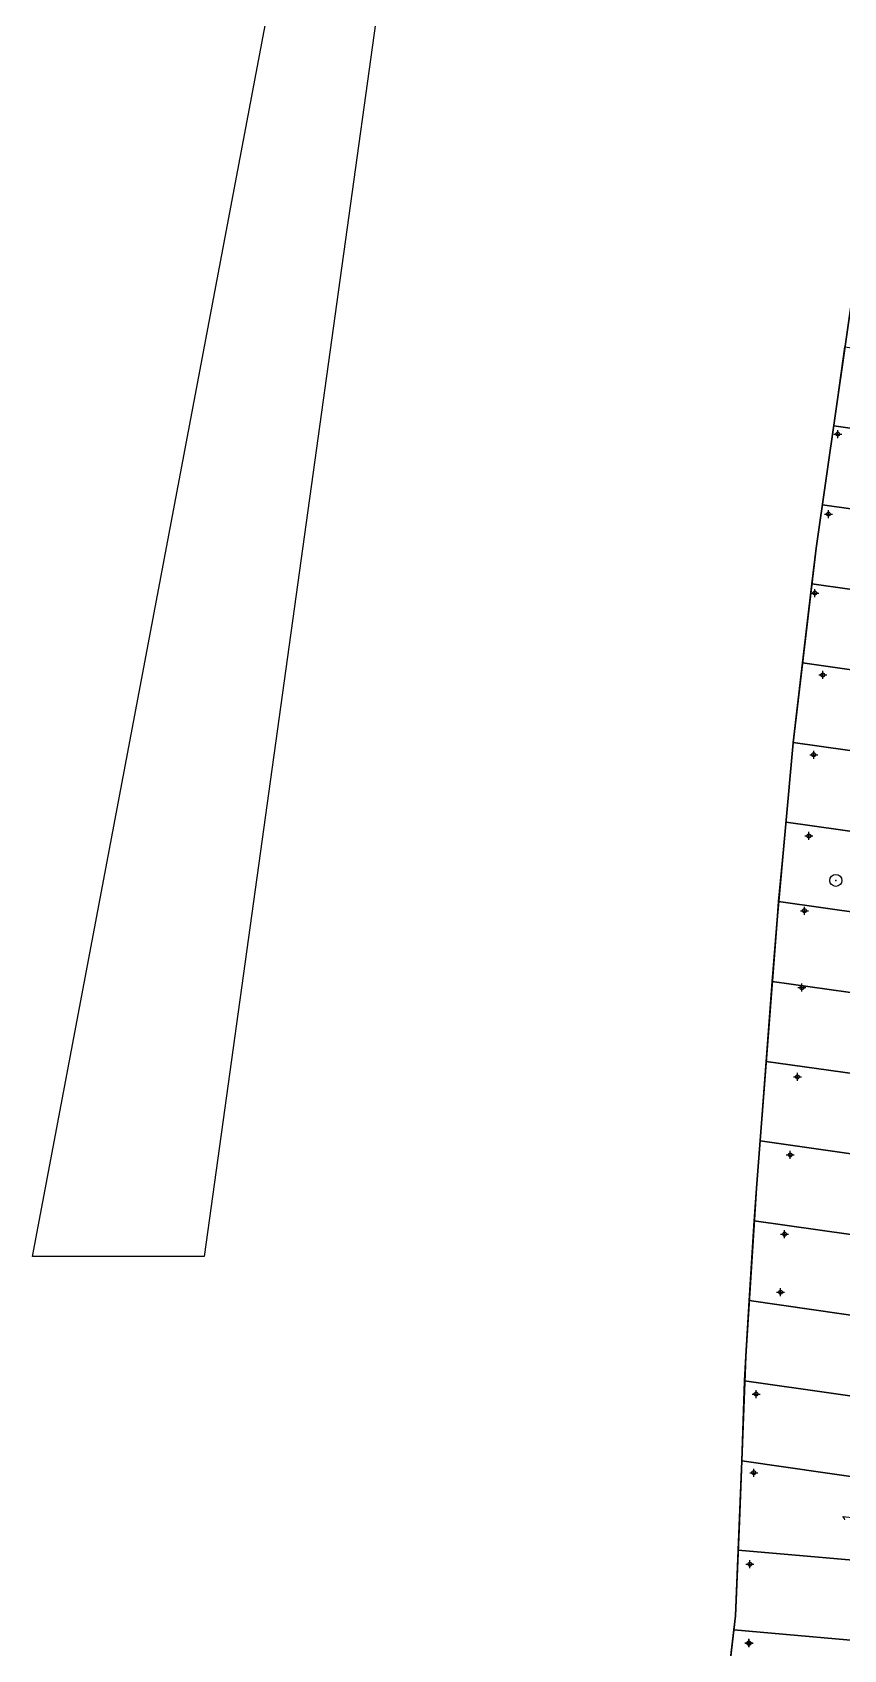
# Model space of a CAD drawing. Header units: metres. Extents: x -977055 to 805873, y -1033982 to 242021.
# Drawn here: x 655.1 to 756.5, y 727.7 to 929.9 of the extents above; entities that cross this region are included whole.
import ezdxf

# ---------------------------------------------------------------- set-up
doc = ezdxf.new("R2010")
doc.units = ezdxf.units.M
doc.header["$PDMODE"] = 32
doc.header["$PDSIZE"] = 1.5
for name, color, linetype in [('linea 1', 1, 'Continuous'), ('puntos nov 7', 50, 'Continuous'), ('V-NODE', 1, 'Continuous')]:
    doc.layers.add(name, color=color, linetype=linetype)
doc.layers.add('PDF2_area escolar', color=7, linetype='Continuous', true_color=0x989898)
doc.layers.add('PDF_Geometry', color=7, linetype='Continuous', true_color=0x797979)
doc.layers.get('PDF2_area escolar').off()

# ---------------------------------------------------------------- blocks, each defined once
blk = doc.blocks.new('*U274')
at = {"color": 0, "linetype": 'ByBlock', "lineweight": -2, "transparency": 16777216}
for p, q in [((-1, 0), (1, 0)), ((0, -1), (0, 1))]:
    blk.add_line(p, q, dxfattribs=at)
blk.add_circle((0, 0), 0.5, dxfattribs=at)
blk = doc.blocks.new('*U1744', base_point=(744.7, 728.521, 1014.807))
at = {"layer": 'V-NODE', "color": 50, "lineweight": -2, "xscale": 0.5, "yscale": 0.5, "zscale": 0.5}
blk.add_blockref('*U274', (744.7, 728.521, 1014.807), dxfattribs=at)
blk = doc.blocks.new('*U1747', base_point=(744.681, 728.571, 1014.802))
at = {"layer": 'V-NODE', "color": 50, "lineweight": -2, "xscale": 0.5, "yscale": 0.5, "zscale": 0.5}
blk.add_blockref('*U274', (744.681, 728.571, 1014.802), dxfattribs=at)
blk = doc.blocks.new('*U1750', base_point=(744.811, 738.408, 1013.955))
at = {"layer": 'V-NODE', "color": 50, "lineweight": -2, "xscale": 0.5, "yscale": 0.5, "zscale": 0.5}
blk.add_blockref('*U274', (744.811, 738.408, 1013.955), dxfattribs=at)
blk = doc.blocks.new('*U1753', base_point=(745.296, 749.844, 1012.966))
at = {"layer": 'V-NODE', "color": 50, "lineweight": -2, "xscale": 0.5, "yscale": 0.5, "zscale": 0.5}
blk.add_blockref('*U274', (745.296, 749.844, 1012.966), dxfattribs=at)
blk = doc.blocks.new('*U1756', base_point=(745.591, 759.669, 1012.329))
at = {"layer": 'V-NODE', "color": 50, "lineweight": -2, "xscale": 0.5, "yscale": 0.5, "zscale": 0.5}
blk.add_blockref('*U274', (745.591, 759.669, 1012.329), dxfattribs=at)
blk = doc.blocks.new('*U1759', base_point=(748.644, 772.403, 1011.485))
at = {"layer": 'V-NODE', "color": 50, "lineweight": -2, "xscale": 0.5, "yscale": 0.5, "zscale": 0.5}
blk.add_blockref('*U274', (748.644, 772.403, 1011.485), dxfattribs=at)
blk = doc.blocks.new('*U1762', base_point=(749.139, 779.661, 1011.097))
at = {"layer": 'V-NODE', "color": 50, "lineweight": -2, "xscale": 0.5, "yscale": 0.5, "zscale": 0.5}
blk.add_blockref('*U274', (749.139, 779.661, 1011.097), dxfattribs=at)
blk = doc.blocks.new('*U1765', base_point=(749.846, 789.574, 1010.503))
at = {"layer": 'V-NODE', "color": 50, "lineweight": -2, "xscale": 0.5, "yscale": 0.5, "zscale": 0.5}
blk.add_blockref('*U274', (749.846, 789.574, 1010.503), dxfattribs=at)
blk = doc.blocks.new('*U1768', base_point=(750.752, 799.321, 1010.012))
at = {"layer": 'V-NODE', "color": 50, "lineweight": -2, "xscale": 0.5, "yscale": 0.5, "zscale": 0.5}
blk.add_blockref('*U274', (750.752, 799.321, 1010.012), dxfattribs=at)
blk = doc.blocks.new('*U1771', base_point=(751.31, 810.476, 1009.363))
at = {"layer": 'V-NODE', "color": 50, "lineweight": -2, "xscale": 0.5, "yscale": 0.5, "zscale": 0.5}
blk.add_blockref('*U274', (751.31, 810.476, 1009.363), dxfattribs=at)
blk = doc.blocks.new('*U1774', base_point=(751.627, 820.09, 1008.729))
at = {"layer": 'V-NODE', "color": 50, "lineweight": -2, "xscale": 0.5, "yscale": 0.5, "zscale": 0.5}
blk.add_blockref('*U274', (751.627, 820.09, 1008.729), dxfattribs=at)
blk = doc.blocks.new('*U1777', base_point=(752.181, 829.434, 1008.035))
at = {"layer": 'V-NODE', "color": 50, "lineweight": -2, "xscale": 0.5, "yscale": 0.5, "zscale": 0.5}
blk.add_blockref('*U274', (752.181, 829.434, 1008.035), dxfattribs=at)
blk = doc.blocks.new('*U1780', base_point=(752.789, 839.581, 1007.447))
at = {"layer": 'V-NODE', "color": 50, "lineweight": -2, "xscale": 0.5, "yscale": 0.5, "zscale": 0.5}
blk.add_blockref('*U274', (752.789, 839.581, 1007.447), dxfattribs=at)
blk = doc.blocks.new('*U1783', base_point=(753.923, 849.553, 1006.987))
at = {"layer": 'V-NODE', "color": 50, "lineweight": -2, "xscale": 0.5, "yscale": 0.5, "zscale": 0.5}
blk.add_blockref('*U274', (753.923, 849.553, 1006.987), dxfattribs=at)
blk = doc.blocks.new('*U1786', base_point=(752.927, 859.787, 1007.39))
at = {"layer": 'V-NODE', "color": 50, "lineweight": -2, "xscale": 0.5, "yscale": 0.5, "zscale": 0.5}
blk.add_blockref('*U274', (752.927, 859.787, 1007.39), dxfattribs=at)
blk = doc.blocks.new('*U1789', base_point=(752.925, 859.786, 1006.39))
at = {"layer": 'V-NODE', "color": 50, "lineweight": -2, "xscale": 0.5, "yscale": 0.5, "zscale": 0.5}
blk.add_blockref('*U274', (752.925, 859.786, 1006.39), dxfattribs=at)
blk = doc.blocks.new('*U1792', base_point=(754.63, 869.658, 1005.948))
at = {"layer": 'V-NODE', "color": 50, "lineweight": -2, "xscale": 0.5, "yscale": 0.5, "zscale": 0.5}
blk.add_blockref('*U274', (754.63, 869.658, 1005.948), dxfattribs=at)
blk = doc.blocks.new('*U1795', base_point=(755.797, 879.662, 1005.479))
at = {"layer": 'V-NODE', "color": 50, "lineweight": -2, "xscale": 0.5, "yscale": 0.5, "zscale": 0.5}
blk.add_blockref('*U274', (755.797, 879.662, 1005.479), dxfattribs=at)
blk = doc.blocks.new('base')
at = {"layer": 'PDF_Geometry', "lineweight": 25, "extrusion": (-0.000787417, 0.063364, 0.99799), "elevation": 0.03}
for points in [[(-314.36, -197.29), (-299.6, -195.68), (-292.74, -194.19), (-282.66, -192.11), (-274.48, -190.36), (-258.04, -185.15), (-248.03, -180.61), (-240.54, -177.71), (-228.64, -174.04), (-222.73, -172.71), (-217.38, -171.04), (-209.93, -169.25), (-202.16, -164.76), (-196.2, -160.28), (-195.07, -159.82), (-178.09, -157.46), (-154.3, -156.61), (-136.67, -154.61), (-124.44, -153.16), (-118.07, -151.47), (-100.79, -146.65), (-80.95, -140.97), (-73.38, -139.33), (-61.69, -135.82), (-40.5, -131.6), (-37.73, -130.87), (-17.66, -129.44), (1.31, -127.46), (21.09, -124.93), (41.01, -122.83), (47.38, -123.46), (63.59, -123.19), (81.4, -124.31), (85.64, -96.07), (88.7, -66.39), (92.81, -40.78), (97.16, -22.39), (100.6, -1.56), (102.48, 8.32), (109.69, 37.36), (117.53, 76.62), (126.22, 115.64), (131.51, 149.59), (134.68, 173.97), (136.92, 195.59), (139.96, 229.68), (141.56, 250.68), (142.61, 271.37), (143.25, 283.21), (147.07, 312.94), (152.58, 355.63), (153.55, 396.04), (150.87, 418.02), (151.78, 438.64), (150.96, 458.03), (151.78, 438.64), (150.87, 418.02), (153.55, 396.04), (152.58, 355.63), (147.07, 312.94), (143.25, 283.21), (142.61, 271.37), (141.56, 250.68), (139.96, 229.68), (136.92, 195.59), (134.68, 173.97), (131.51, 149.59), (126.22, 115.64), (117.53, 76.62), (109.69, 37.36), (102.48, 8.32), (100.6, -1.56), (97.16, -22.39), (92.81, -40.78), (88.7, -66.39), (85.64, -96.07), (81.4, -124.31), (63.59, -123.19), (47.38, -123.46), (41.01, -122.83), (21.09, -124.93), (1.31, -127.46), (-17.66, -129.44), (-37.73, -130.87), (-40.5, -131.6), (-61.69, -135.82), (-73.38, -139.33), (-80.95, -140.97), (-100.79, -146.65), (-118.07, -151.47), (-124.44, -153.16), (-136.67, -154.61), (-154.3, -156.61), (-178.09, -157.46), (-195.07, -159.82), (-196.2, -160.28), (-202.16, -164.76), (-209.93, -169.25), (-217.38, -171.04), (-222.73, -172.71), (-228.64, -174.04), (-240.54, -177.71), (-248.03, -180.61), (-258.04, -185.15), (-274.48, -190.36), (-282.66, -192.11), (-292.74, -194.19), (-299.6, -195.68), (-314.36, -197.29), (-312.18, -178.45), (-309.15, -157.9), (-306.88, -132.9), (-305.82, -118), (-298.64, -78.8), (-291.06, -45.08), (-282.25, -15.12), (-275.64, 10.47), (-270.32, 33.9), (-263.82, 63.16), (-258.15, 86.41), (-284.42, 123.89)], [(129.44, 271.33), (129.47, 271.19), (129.67, 270.94), (128.16, 271.12)]]:
    blk.add_lwpolyline(points, dxfattribs=at)
for points in [[(129.11, 134.3), (127.6, 124.42), (99.33, 128.8), (100.89, 138.67)], [(130.67, 144.18), (129.11, 134.3), (100.89, 138.67), (102.41, 148.55)], [(132.1, 154.07), (131.51, 149.59), (130.67, 144.18), (102.41, 148.55), (103.92, 158.43)], [(133.38, 163.97), (132.1, 154.07), (103.92, 158.43), (105.48, 168.31)], [(134.68, 173.93), (133.38, 163.97), (105.48, 168.31), (107, 178.19)], [(135.69, 183.87), (134.68, 173.97), (134.68, 173.93), (107, 178.19), (108.56, 188.06)], [(136.75, 193.8), (135.69, 183.87), (108.56, 188.06), (110.07, 197.94)], [(137.67, 203.8), (136.92, 195.59), (136.75, 193.8), (110.07, 197.94), (111.59, 207.82)], [(138.55, 213.8), (137.67, 203.8), (111.59, 207.82), (113.15, 217.7)], [(139.43, 223.76), (138.55, 213.8), (113.15, 217.7), (114.67, 227.62)], [(140.31, 233.76), (139.96, 229.68), (139.43, 223.76), (114.67, 227.62), (116.18, 237.5)], [(141.05, 243.74), (140.31, 233.76), (116.18, 237.5), (117.74, 247.38)], [(141.74, 253.76), (141.56, 250.68), (141.05, 243.74), (117.74, 247.38), (119.26, 257.26)], [(142.21, 263.81), (141.74, 253.76), (119.26, 257.26), (120.82, 267.13)], [(142.82, 274.96), (142.21, 263.81), (120.82, 267.13), (121.79, 277.08)], [(143.46, 284.95), (143.25, 283.21), (142.82, 274.96), (121.79, 277.08), (122.8, 287.02)], [(144.75, 294.85), (143.46, 284.95), (122.8, 287.02), (123.81, 296.96)]]:
    blk.add_lwpolyline(points, close=True, dxfattribs=at)

msp = doc.modelspace()

# ---------------------------------------------------------------- linework, layer by layer
at = {"color": 1, "elevation": 997.203}
msp.add_lwpolyline([(708.75608, 1060.62457), (715.88735, 1059.63389), (676.60744, 776.88179), (655.11716, 776.88179), (708.75608, 1060.62457)], dxfattribs=at)
at = {"layer": 'linea 1', "elevation": 997.581}
msp.add_lwpolyline([(715.88644, 1059.62732), (676.60744, 776.88179)], dxfattribs=at)
at = {"layer": 'puntos nov 7', "color": 6}
msp.add_point((755.552, 823.886), dxfattribs=at)

# ---------------------------------------------------------------- block references
at = {"layer": 'PDF2_area escolar'}
msp.add_blockref('base', (882.736, 1016.336, 999.038), dxfattribs=at)
at = {"layer": 'puntos nov 7'}
for name, p in [('*U1795', (755.797, 879.662, 1005.479)), ('*U1792', (754.63, 869.658, 1005.948)), ('*U1789', (752.925, 859.786, 1006.39)), ('*U1786', (752.927, 859.787, 1007.39)), ('*U1783', (753.923, 849.553, 1006.987)), ('*U1780', (752.789, 839.581, 1007.447)), ('*U1777', (752.181, 829.434, 1008.035)), ('*U1774', (751.627, 820.09, 1008.729)), ('*U1771', (751.31, 810.476, 1009.363)), ('*U1768', (750.752, 799.321, 1010.012)), ('*U1765', (749.846, 789.574, 1010.503)), ('*U1762', (749.139, 779.661, 1011.097)), ('*U1759', (748.644, 772.403, 1011.485)), ('*U1756', (745.591, 759.669, 1012.329)), ('*U1753', (745.296, 749.844, 1012.966)), ('*U1750', (744.811, 738.408, 1013.955)), ('*U1747', (744.681, 728.571, 1014.802)), ('*U1744', (744.7, 728.521, 1014.807))]:
    msp.add_blockref(name, p, dxfattribs=at)

doc.saveas('drawing.dxf')
